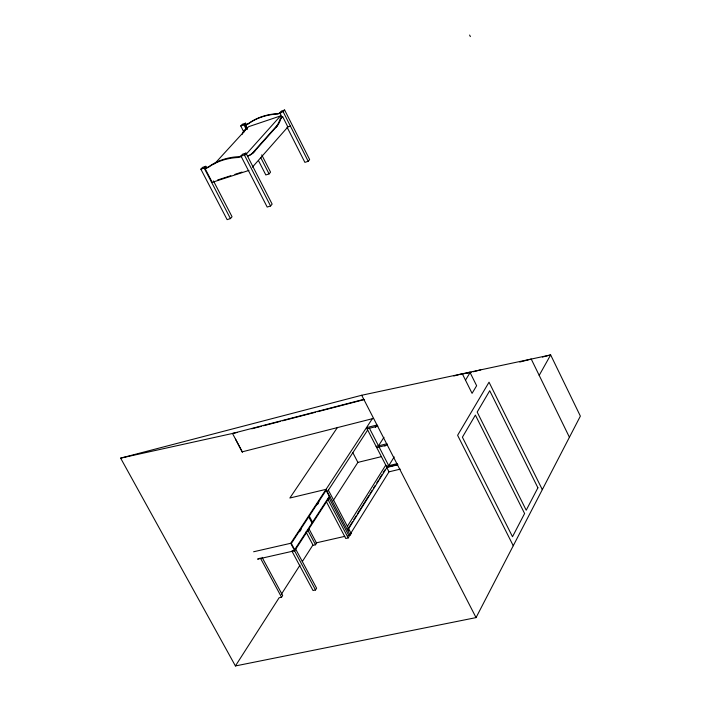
<?xml version="1.0" encoding="UTF-8"?>
<svg xmlns="http://www.w3.org/2000/svg" width="701" height="701" viewBox="0 0 701 701"><rect width="100%" height="100%" fill="white"/><g stroke="black" fill="none" stroke-linecap="round" stroke-linejoin="round"><path stroke-width="1.05" d="M476.049 617.607L580.367 416.122L550.653 354.925L361.698 395.259L120.633 458.13L235.413 665.95L476.049 617.607L361.698 395.259M539.2 375.368L550.653 354.925L542.416 357.054M465.49 380.161L470.099 372.59L476.636 385.725L472.071 393.349L462.31 373.782L453.836 375.981M348.204 537.93L349.221 536.283L328.935 497.736L327.893 499.349L348.204 537.93L345.768 538.482L326.464 501.855M348.02 535.634L350.149 535.143L351.166 533.505L328.375 490.165M293.535 550.644L291.87 551.021L313.023 590.522L315.511 589.979L316.607 588.227L295.489 548.734M351.131 532.725L389.011 471.834L400.227 469.135M349.045 530.771L348.038 528.861L352.647 521.491M353.795 519.651L356.099 515.971M357.247 514.131L368.761 495.721M369.918 493.881L372.222 490.201M373.37 488.36L375.096 485.6M376.823 482.831L378.549 480.071M379.705 478.231L382.01 474.551M383.158 472.711L384.884 469.95M394.199 456.929L388.731 465.692L379.101 447.019M347.389 526.32L385.769 465.096M235.413 665.95L279.112 597.76L281.557 597.234L282.678 595.491L262.06 557.33M383.982 437.275L378.496 445.845L369.427 428.25M306.022 531.954L313.137 545.317L315.529 544.773L316.58 543.144L308.966 528.817M281.39 594.203L300.002 565.155M302.333 561.527L312.804 545.185M333.133 500.716L357.878 462.397L381.204 456.693M259.589 558.268L257.609 559.153L294.709 550.741L329.882 496.615M376.393 425.454L375.245 427.224L375.841 427.075M327.332 491.769L367.666 430.02M253.613 551.766L290.722 543.284L372.573 418.339M337.514 427.356L289.855 498.025L326.053 489.342L350.149 535.143M235.554 439.212L242.371 452.364M255.05 150.759L253.157 152.888A45.434 23.668 71.1 0 1 247.427 156.069M252.421 167.127L287.874 126.942L282.669 116.655L280.899 118.635A44.513 22.704 70.9 0 1 277.482 125.61L275.659 127.652M270.577 205.989L272.146 204.131L245.955 153.09L242.564 154.202L240.942 155.999L267.186 207.058L270.577 205.989L244.342 154.886L245.955 153.09M290.407 126.101L287.095 127.196L304.891 162.369L308.195 161.3L309.649 159.565L284.624 110.004L281.32 111.117L279.813 112.791L281.898 116.909L280.12 118.898A44.505 22.712 70.9 0 1 274.88 127.915L254.261 151.022A45.425 23.676 71.1 0 1 247.874 155.946M206.725 167.968L205.849 166.295L202.528 167.39L200.872 169.186L227.124 219.641L230.445 218.598L232.049 216.74L213.463 180.954M258.45 160.538L265.828 174.952L269.07 173.909L270.568 172.174L261.727 154.877M253.157 152.888L277.482 125.61M245.595 154.86L280.479 115.945L281.434 117.838M279.813 112.791L283.116 111.678L284.624 110.004M246.507 125.093L245.525 123.174L243.983 124.848L246.069 128.931L244.255 130.912A44.11 23.115 70.8 0 1 243.685 132.498M214.62 163.789L248.531 126.723L280.479 115.945M200.872 169.186L204.193 168.091L205.849 166.295M248.951 170.413L212.21 182.339L205.025 168.512L208.933 166.628A73.219 59.059 40 0 1 239.339 156.63L244.342 154.886M247.313 129.571L244.991 125.023L248.408 123.604A70.713 58.008 40.1 0 1 278.052 113.623L281.154 112.581M243.685 131.709L240.741 125.943L242.283 124.27L245.525 123.174M240.741 125.943L243.983 124.848M244.991 125.023L248.04 123.998A70.731 58.017 40.1 0 1 277.701 114.018L280.803 112.975M246.069 128.931L243.484 131.166A44.102 23.124 70.8 0 1 242.283 134.25M281.898 116.909L282.669 116.655M205.025 168.512L208.153 167.478A73.263 59.077 40 0 1 238.577 157.48L241.766 156.428M217.599 179.991L230.822 175.697M234.888 174.374L242.011 172.06M363.81 399.36L232.487 433.463L242.301 451.812L373.598 418.401M251.79 428.793L261.333 426.322M263.453 425.77L280.409 421.362M282.529 420.819L315.38 412.284M317.5 411.732L364.134 399.631M460.575 374.597L470.108 372.117M466.919 373.423L471.23 372.319M473.35 371.767L480.763 369.848M519.783 362.04L531.235 359.07L569.422 437.249M377.024 424.999L366.457 427.671L386.97 467.427L397.598 464.851M367.061 428.846L377.874 426.12M376.139 446.432L386.996 443.742M376.735 447.597L387.548 444.933M384.744 446.029L385.34 445.88M386.365 466.261L397.222 463.633M397.835 464.474L387.197 467.041L348.651 528.72L348.038 528.861M350.561 533.645L351.166 533.505M316.09 542.889L344.822 536.353M120.633 458.13L237.324 432.403M260.404 558.084L281.557 597.234M290.722 543.284L294.709 550.741M294.367 550.451L315.511 589.979M307.406 529.492L315.529 544.773M352.866 452.75L357.878 462.397M204.193 168.091L230.445 218.598M386.61 467.19L389.011 471.834M245.35 124.629L247.313 128.467M260.667 157.471L269.07 173.909M283.116 111.678L308.195 161.3M513.255 545.737L457.613 435.295L489.035 382.194L542.311 489.631M469.617 35.05L470.362 36.61M301.211 528.388A6.475 3.461 77.5 0 1 299.003 531.761M318.832 501.469A6.362 3.356 77 0 1 316.694 504.738M524.602 513.518L512.501 536.721L462.406 437.187L475.392 415.097L524.602 513.518M537.904 487.8L526.214 510.223L477.179 412.065L489.727 390.729L537.904 487.8M311.998 523.025L294.657 549.689L291.336 543.477L308.738 516.891L311.998 523.025M329.295 496.413L312.532 522.192L309.281 516.059L326.105 490.349L329.295 496.413"/></g></svg>
